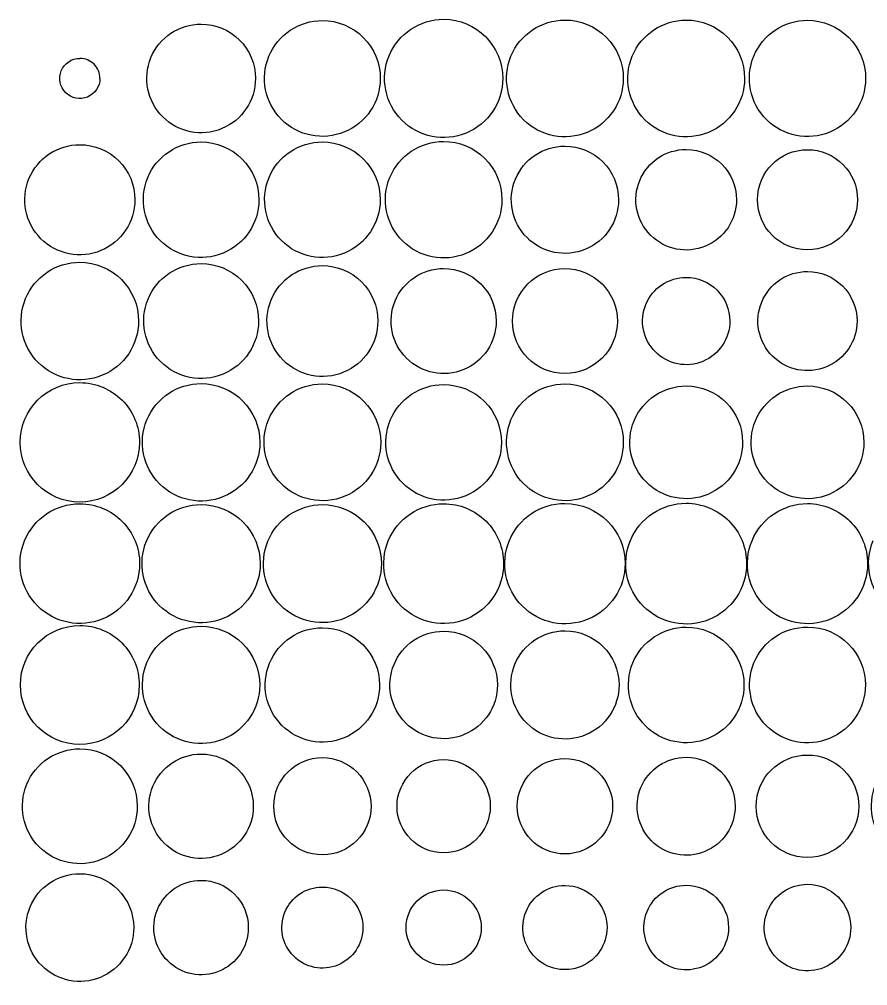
# Model space of a CAD drawing. Header units: metres. Extents: x -0.001 to 0.091, y 0 to 0.118.
# Drawn here: x 0.01513 to 0.03433, y 0.09639 to 0.11826 of the extents above; entities that cross this region are included whole.
import ezdxf

# ---------------------------------------------------------------- set-up
doc = ezdxf.new("R2010")
doc.units = ezdxf.units.M
doc.layers.get('0').update_dxf_attribs({"linetype": 'CONTINUOUS'})

msp = doc.modelspace()

# ---------------------------------------------------------------- linework, layer by layer
for centre, radius, start, end in [((0.016495426632142, 0.11691880708240698), 0.0004548439795818478, 45.00450982338004, 89.99550635504299), ((0.01649537549197031, 0.11691885749883396), 0.0004548445140705378, 0.004520605526723443, 44.995463896220144)]:
    msp.add_arc(centre, radius, start, end)
for points in [[(0.0181040135070085, 0.117389483211959), (0.0182943492408941, 0.117848994438627), (0.0187427462244179, 0.118148603732004), (0.019240117651268, 0.118148603732004)], [(0.019240117651268, 0.118148603732004), (0.0195662570578444, 0.118148603732004), (0.0198790386906208, 0.118019045273353), (0.0201096541149935, 0.11778842993921601)], [(0.0207740819042687, 0.11742037531976401), (0.0209769123975479, 0.117910051354351), (0.0214547446332109, 0.11822932869552), (0.0219847662303592, 0.11822932869552)], [(0.0219847662303592, 0.11822932869552), (0.0223323152340845, 0.11822932869552), (0.022665629553302404, 0.118091265339981), (0.022911383914311904, 0.117845511069207)], [(0.0234938704528282, 0.117430672658954), (0.023700865775669603, 0.117930403659593), (0.0241885097921242, 0.118256236986614), (0.0247294148094506, 0.118256236986614)], [(0.0247294148094506, 0.118256236986614), (0.0254680092302615, 0.118256236986614), (0.0260667583205746, 0.11765748789630101), (0.0260667583205746, 0.11691889338525402)], [(0.0262534340035043, 0.117424494219346), (0.0264579305188441, 0.117918192330589), (0.0269396874668238, 0.118240092011958), (0.0274740623959491, 0.118240092011958)], [(0.0274740623959491, 0.118240092011958), (0.027824466006611603, 0.118240092011958), (0.0281605180775124, 0.11810089475438601), (0.0284082909212967, 0.117853121910602)], [(0.0289980825825957, 0.117424494219346), (0.0292025790076997, 0.117918192330589), (0.0296843360459151, 0.118240092011958), (0.0302187109750404, 0.118240092011958)], [(0.0302187109750404, 0.118240092011958), (0.030569114585703005, 0.118240092011958), (0.030905166656603804, 0.11810089475438601), (0.031152939410152302, 0.117853121910602)], [(0.0317477031497463, 0.117422434769555), (0.0319513666089379, 0.117914121887588), (0.0324311612007592, 0.118234710443975), (0.0329633595541317, 0.118234710443975)], [(0.0329633595541317, 0.118234710443975), (0.0333123359064434, 0.118234710443975), (0.0336470191015029, 0.118096080047183), (0.0338937826587818, 0.117849316489904)], [(0.0284082909212967, 0.117853121910602), (0.0286560636748453, 0.117605349066818), (0.0287952610226526, 0.117269297086153), (0.0287952610226526, 0.11691889338525402)], [(0.031152939410152302, 0.117853121910602), (0.0314007122539366, 0.117605349066818), (0.031539909601744, 0.117269297086153), (0.031539909601744, 0.11691889338525402)], [(0.0201096541149935, 0.11778842993921601), (0.0203402695393662, 0.117557814514843), (0.0204698279077818, 0.117245032882066), (0.0204698279077818, 0.11691889338525402)], [(0.022911383914311904, 0.117845511069207), (0.023157138185085604, 0.11759975679843301), (0.0232952014503896, 0.11726644247921501), (0.0232952014503897, 0.11691889338525402)], [(0.0338937826587818, 0.117849316489904), (0.0341405462160609, 0.11760255302286102), (0.0342791765226165, 0.11726786973756602), (0.0342791765226165, 0.11691889338525402)], [(0.021058148546406603, 0.115992275701302), (0.0206833666737104, 0.116367057573998), (0.0205712514109896, 0.116930699194941), (0.0207740819042687, 0.11742037531976401)], [(0.0237837701122461, 0.11597324868805), (0.023401292486344302, 0.116355726313952), (0.0232868750397513, 0.11693094156808), (0.0234938704528282, 0.117430672658954)], [(0.0265398338706014, 0.115984664950142), (0.0261619736966229, 0.116362525033885), (0.0260489375784003, 0.116930796108102), (0.0262534340035043, 0.117424494219346)], [(0.0292844824496927, 0.115984664950142), (0.0289066222757142, 0.116362525033885), (0.028793586157491703, 0.116930796108102), (0.0289980825825957, 0.117424494219346)], [(0.0320329364494816, 0.115988470280604), (0.0316566154261443, 0.116364791303941), (0.0315440396905546, 0.116930747651522), (0.0317477031497463, 0.117422434769555)], [(0.0160753275087797, 0.117092918922884), (0.0161457142563261, 0.117262847578448), (0.0163115328554082, 0.117373643955915), (0.0164954623044977, 0.117373643955915)], [(0.0183705811875424, 0.116049356921529), (0.0180188864842273, 0.116401051624844), (0.0179136776828871, 0.116929971895055), (0.0181040135070085, 0.117389483211959)], [(0.016173905067679, 0.116597336238671), (0.0160438473348003, 0.11672739397155), (0.0160049407612333, 0.11692299026732102), (0.0160753275087797, 0.117092918922884)], [(0.0169502128751583, 0.11691889338525402), (0.0169502128751583, 0.116734963936165), (0.0168394164976911, 0.116569145427318), (0.0166694878421276, 0.116498758679772)], [(0.0204698279077818, 0.11691889338525402), (0.0204698279077818, 0.11642152204864), (0.020170218614405, 0.11597312506511602), (0.0197107073877366, 0.115782789240995)], [(0.0232952014503897, 0.11691889338525402), (0.0232952014503896, 0.116388871788106), (0.0229759241994563, 0.115911039552443), (0.0224862480746334, 0.115708209059164)], [(0.0260667583205746, 0.11691889338525402), (0.0260667583205746, 0.11637798845816401), (0.0257409249935534, 0.115890344441709), (0.0252411939929147, 0.11568334911886802)], [(0.0287952610226526, 0.11691889338525402), (0.0287952610226526, 0.116384518456129), (0.028473361251048403, 0.115902761508149), (0.0279796632300407, 0.115698265083045)], [(0.031539909601744, 0.11691889338525402), (0.031539909601744, 0.116384518456129), (0.0312180098301398, 0.115902761508149), (0.0307243118091319, 0.115698265083045)], [(0.0342791765226165, 0.11691889338525402), (0.0342791765226165, 0.116386695122117), (0.0339585879662299, 0.115906900530296), (0.0334669008481967, 0.11570323698086901)], [(0.0166694878421276, 0.116498758679772), (0.0164995591865643, 0.116428371932226), (0.0163039628005576, 0.116467278415557), (0.016173905067679, 0.116597336238671)], [(0.0197107073877366, 0.115782789240995), (0.0192511961610682, 0.11559245341687302), (0.0187222758006217, 0.115697662218214), (0.0183705811875424, 0.116049356921529)], [(0.0224862480746334, 0.115708209059164), (0.0219965719498105, 0.115505378565885), (0.021432930419102905, 0.11561749382860502), (0.021058148546406603, 0.115992275701302)], [(0.0252411939929147, 0.11568334911886802), (0.024741462992276, 0.115476353705791), (0.024166247647912302, 0.115590771152384), (0.0237837701122461, 0.11597324868805)], [(0.0279796632300407, 0.115698265083045), (0.0274859651187971, 0.115493768657941), (0.0269176940445799, 0.115606804776164), (0.0265398338706014, 0.115984664950142)], [(0.0307243118091319, 0.115698265083045), (0.0302306136978885, 0.115493768657941), (0.029662342623671203, 0.115606804776164), (0.0292844824496927, 0.115984664950142)], [(0.0334669008481967, 0.11570323698086901), (0.0329752138203993, 0.115499573521677), (0.032409257472819, 0.11561214925726701), (0.0320329364494816, 0.115988470280604)], [(0.018031919319207, 0.114674697963252), (0.0182343332844121, 0.115163368501234), (0.0187111843871138, 0.115481990279913), (0.019240117651268, 0.115481990279913)], [(0.019240117651268, 0.115481990279913), (0.0195869529806998, 0.115481990279913), (0.0199195829522329, 0.11534421044499901), (0.0201648326248718, 0.11509896077236001)], [(0.020776567898298303, 0.114674697963252), (0.020978981863503502, 0.115163368501234), (0.0214558329662052, 0.115481990279913), (0.0219847662303592, 0.115481990279913)], [(0.0219847662303592, 0.115481990279913), (0.022331601559791203, 0.115481990279913), (0.022664231531324203, 0.11534421044499901), (0.0229094812039632, 0.11509896077236001)], [(0.023511272320799803, 0.11467881695307), (0.023715352308065502, 0.11517150956770801), (0.0241961281230838, 0.115492753686586), (0.0247294148094506, 0.115492753686586)], [(0.0247294148094506, 0.115492753686586), (0.0250791048360557, 0.115492753686586), (0.0254144724690357, 0.115353839859404), (0.025661740624449505, 0.115106571613755)], [(0.015344449775861, 0.114651013974833), (0.015537284497719602, 0.11511655827136802), (0.0159915685497184, 0.115420101120162), (0.0164954700647695, 0.115420101120162)], [(0.0164954700647695, 0.115420101120162), (0.0168258914268699, 0.115420101120162), (0.0171427795969347, 0.115288841718227), (0.0173764227905876, 0.115055198524574)], [(0.026352874306103, 0.114638657095616), (0.0265407111422514, 0.11509213534265401), (0.0269832210573002, 0.115387811080613), (0.0274740623959491, 0.115387811080613)], [(0.0274740623959491, 0.115387811080613), (0.027795919937237203, 0.115387811080613), (0.028104594942489604, 0.115259953655481), (0.028332182597582103, 0.115032366000389)], [(0.0291671309887305, 0.114609824527837), (0.029343306121633505, 0.115035148869931), (0.0297583431407015, 0.115312467775316), (0.0302187109750404, 0.115312467775316)], [(0.0302187109750404, 0.115312467775316), (0.0308473335923747, 0.115312467775316), (0.0313569329516002, 0.11480286841609001), (0.0313569329516002, 0.11417424579875601)], [(0.0318305191455549, 0.11417424579875601), (0.0318305191455549, 0.114799896232012), (0.0323377090306396, 0.115307086207333), (0.0329633595541317, 0.115307086207333)], [(0.0329633595541317, 0.115307086207333), (0.0332638074982711, 0.115307086207333), (0.0335519498170819, 0.115187733679089), (0.0337643986257734, 0.114975284870398)], [(0.0173764227905876, 0.115055198524574), (0.0176100659842405, 0.114821555330921), (0.0177413253861752, 0.114504667160856), (0.0177413253861752, 0.11417424579875601)], [(0.0201648326248718, 0.11509896077236001), (0.020410082207275, 0.11485371109972102), (0.020547862042189, 0.11452108121842301), (0.020547862042189, 0.11417424579875601)], [(0.0229094812039632, 0.11509896077236001), (0.0231547307863663, 0.11485371109972102), (0.0232925106212802, 0.11452108121842301), (0.0232925106212802, 0.11417424579875601)], [(0.025661740624449505, 0.115106571613755), (0.0259090087798633, 0.11485930345834101), (0.0260479226070448, 0.11452393582536101), (0.0260479226070448, 0.11417424579875601)], [(0.028332182597582103, 0.115032366000389), (0.028559770252674605, 0.114804778435532), (0.0286876276778067, 0.114496103340044), (0.0286876276778067, 0.11417424579875601)], [(0.0337643986257734, 0.114975284870398), (0.0339768474344649, 0.11476283615194201), (0.0340961998724728, 0.11447469374289501), (0.0340961998724728, 0.11417424579875601)], [(0.0156145172487157, 0.113293293072938), (0.0152582051837129, 0.113649605228176), (0.0151516150540023, 0.114185469768533), (0.015344449775861, 0.114651013974833)], [(0.0183154026776641, 0.113249530825152), (0.0179413904254062, 0.113623543167645), (0.0178295053540019, 0.114186027335035), (0.018031919319207, 0.114674697963252)], [(0.0210600512567555, 0.113249530825152), (0.0206860390044976, 0.113623543167645), (0.0205741539330932, 0.114186027335035), (0.020776567898298303, 0.114674697963252)], [(0.023797088904216005, 0.11324191998375702), (0.0234199983506759, 0.11361901053729702), (0.0233071924237698, 0.11418612433843102), (0.023511272320799803, 0.11467881695307)], [(0.0266159421943161, 0.113316125597123), (0.0262688649429244, 0.113663202848514), (0.0261650374699546, 0.11418517884857901), (0.026352874306103, 0.114638657095616)], [(0.0294138664827012, 0.11336940130641701), (0.0290883372500496, 0.113694930539068), (0.0289909558558274, 0.114184500095508), (0.0291671309887305, 0.114609824527837)], [(0.0177413253861752, 0.11417424579875601), (0.0177413253861752, 0.11367034437394001), (0.0174377824471457, 0.11321606032194201), (0.0169722382408464, 0.113023225600083)], [(0.020547862042189, 0.11417424579875601), (0.020547862042189, 0.113645312534602), (0.020229240353746604, 0.113168461522136), (0.0197405697255289, 0.112966047466695)], [(0.0232925106212802, 0.11417424579875601), (0.0232925106212802, 0.113645312534602), (0.022973888932838, 0.113168461522136), (0.0224852183046201, 0.112966047466695)], [(0.0260479226070448, 0.11417424579875601), (0.0260479226070448, 0.113640959202625), (0.025726678488167305, 0.113160183387606), (0.0252339858735289, 0.11295610340034101)], [(0.0286876276778067, 0.11417424579875601), (0.0286876276778067, 0.11368340446010701), (0.028391951939846904, 0.113240894545058), (0.0279384736928095, 0.11305305770891)], [(0.0313569329516002, 0.11417424579875601), (0.0313569329516002, 0.113713877964417), (0.031079614046215, 0.113298840945349), (0.0306542896138861, 0.11312266581244601)], [(0.0329633595541317, 0.11304140548041501), (0.0323377090306396, 0.11304140548041501), (0.0318305191455549, 0.113548595365499), (0.0318305191455549, 0.11417424579875601)], [(0.0340961998724728, 0.11417424579875601), (0.0340961998724728, 0.113548595365499), (0.0335890099873881, 0.11304140548041501), (0.0329633595541317, 0.11304140548041501)], [(0.0169722382408464, 0.113023225600083), (0.0165066940345471, 0.112830390878224), (0.0159708294039541, 0.112936980917699), (0.0156145172487157, 0.113293293072938)], [(0.0279384736928095, 0.11305305770891), (0.0274849954457719, 0.112865220872761), (0.026963019355472004, 0.112969048345731), (0.0266159421943161, 0.113316125597123)], [(0.0306542896138861, 0.11312266581244601), (0.0302289652717928, 0.112946490679543), (0.0297393957153529, 0.113043872164001), (0.0294138664827012, 0.11336940130641701)], [(0.0197405697255289, 0.112966047466695), (0.0192518991875468, 0.11276363350149002), (0.0186894149299219, 0.11287551857289402), (0.0183154026776641, 0.113249530825152)], [(0.0224852183046201, 0.112966047466695), (0.0219965477666381, 0.11276363350149002), (0.0214340635090133, 0.11287551857289402), (0.0210600512567555, 0.113249530825152)], [(0.0252339858735289, 0.11295610340034101), (0.0247412932588905, 0.112752023413075), (0.0241741795479918, 0.112864829339981), (0.023797088904216005, 0.11324191998375702)], [(0.0152673836000002, 0.11193828727356002), (0.0154731295190908, 0.112435001874619), (0.0159578300464257, 0.11275886842393201), (0.0164954700647695, 0.11275886842393201)], [(0.0164954700647695, 0.11275886842393201), (0.0168480146983119, 0.11275886842393201), (0.017186119992739, 0.11261882060448301), (0.0174354067211634, 0.112369533876058)], [(0.0180393773012958, 0.111926952404085), (0.0182405418627502, 0.112412606542488), (0.0187144493860965, 0.112729261453221), (0.019240117651268, 0.112729261453221)], [(0.019240117651268, 0.112729261453221), (0.0195848120480556, 0.112729261453221), (0.0199153887058267, 0.112592332089949), (0.020159124493825502, 0.112348596392186)], [(0.0208262878691262, 0.111909446945509), (0.0210203720849713, 0.112378007641624), (0.0214775997163255, 0.112683517358362), (0.0219847662303592, 0.112683517358362)], [(0.0219847662303592, 0.112683517358362), (0.0223173285251039, 0.112683517358362), (0.0226362700089307, 0.112551407484786), (0.022871427087223603, 0.112316250406493)], [(0.023630600665871, 0.11188474094734802), (0.0238146891102956, 0.112329169815175), (0.0242483684677499, 0.112618945039538), (0.0247294148094506, 0.112618945039538)], [(0.0247294148094506, 0.112618945039538), (0.025044849462570504, 0.112618945039538), (0.0253473647070083, 0.112493639119567), (0.025570410708180502, 0.11227059311839402)], [(0.026287405405185, 0.111429589459393), (0.026287405405185, 0.112084962094371), (0.0268186898512062, 0.11261624645015701), (0.0274740623959491, 0.11261624645015701)], [(0.0274740623959491, 0.11261624645015701), (0.0277887833747757, 0.11261624645015701), (0.028090614271528504, 0.112491224050811), (0.0283131555843302, 0.11226868273801)], [(0.0293063471958028, 0.111807510632717), (0.029459198922215, 0.112176527345393), (0.0298192901493213, 0.112417132675864), (0.0302187109750404, 0.112417132675864)], [(0.0302187109750404, 0.112417132675864), (0.0304806215901707, 0.112417132675864), (0.0307318051636222, 0.11231308899811401), (0.0309170039585563, 0.11212789020318)], [(0.0319266955319994, 0.111858997509138), (0.0321003717671651, 0.112278288961836), (0.0325095217177582, 0.112551674311804), (0.0329633595541317, 0.112551674311804)], [(0.0329633595541317, 0.112551674311804), (0.0332609528913337, 0.112551674311804), (0.0335463575486974, 0.11243345577582801), (0.0337567877843784, 0.112223025540147)], [(0.0174354067211634, 0.112369533876058), (0.0176846933593521, 0.11212024723787), (0.0178247411788011, 0.11178214185320702), (0.0178247411788011, 0.11142959721966401)], [(0.020159124493825502, 0.112348596392186), (0.0204028602818243, 0.112104860604187), (0.020539789554860903, 0.111774283946416), (0.020539789554860903, 0.111429589459393)], [(0.022871427087223603, 0.112316250406493), (0.0231065842557524, 0.1120810933282), (0.0232386941293288, 0.111762151844373), (0.0232386941293288, 0.111429589459393)], [(0.025570410708180502, 0.11227059311839402), (0.0257934567093527, 0.112047547207458), (0.025918762629324, 0.111745031872784), (0.025918762629324, 0.11142959721966401)], [(0.0283131555843302, 0.11226868273801), (0.0285356969873676, 0.11204614133497201), (0.0286607193867131, 0.11174431052845502), (0.0286607193867131, 0.111429589459393)], [(0.0337567877843784, 0.112223025540147), (0.033967218110295, 0.11201259521423), (0.0340854365560354, 0.11172719055686602), (0.0340854365560354, 0.11142959721966401)], [(0.0309170039585563, 0.11212789020318), (0.031102202753490304, 0.111942691408246), (0.0312062463410046, 0.111691507925031), (0.0312062463410046, 0.11142959721966401)], [(0.015555533408375602, 0.110489660563271), (0.015175364463317501, 0.110869829508329), (0.0150616376809097, 0.11144157267250102), (0.0152673836000002, 0.11193828727356002)], [(0.0183211108087103, 0.110510582616835), (0.0179494072372963, 0.110882286188249), (0.0178382128300772, 0.111441298265683), (0.0180393773012958, 0.111926952404085)], [(0.0210981052832592, 0.110542928602528), (0.0207394844471769, 0.110901549438611), (0.020632203653281, 0.111440886159159), (0.0208262878691262, 0.111909446945509)], [(0.023888418820485004, 0.110588601320935), (0.0235482677920963, 0.110928752439559), (0.0234465122214464, 0.111440312079521), (0.023630600665871, 0.11188474094734802)], [(0.029520417991524505, 0.110731304236149), (0.029237984796353002, 0.11101373743132), (0.029153495469390604, 0.111438494010276), (0.0293063471958028, 0.111807510632717)], [(0.0321699312336493, 0.11063616898941801), (0.0318490194529211, 0.11095708077014602), (0.0317530192968338, 0.11143970605644), (0.0319266955319994, 0.111858997509138)], [(0.0178247411788011, 0.11142959721966401), (0.0178247411788011, 0.110891957201321), (0.0175008747197242, 0.11040725676422102), (0.0170041601186652, 0.110201510845131)], [(0.020539789554860903, 0.111429589459393), (0.020539789554860903, 0.110903921284457), (0.020223134644127, 0.110430013670875), (0.0197374805959604, 0.110228849199656)], [(0.0232386941293288, 0.111429589459393), (0.0232386941293288, 0.110922423035595), (0.0229331844125908, 0.110465195404241), (0.022464623626240295, 0.110271111188395)], [(0.025918762629324, 0.11142959721966401), (0.025918762629324, 0.110948550968199), (0.0256289873147255, 0.110514871520509), (0.0251845585371344, 0.110330783076085)], [(0.0274740623959491, 0.110242932558864), (0.0268186898512062, 0.110242932558864), (0.026287405405185, 0.11077421691465), (0.026287405405185, 0.111429589459393)], [(0.0286607193867131, 0.111429589459393), (0.0286607193867131, 0.11077421691465), (0.0281294349406919, 0.110242932558864), (0.0274740623959491, 0.110242932558864)], [(0.0312062463410046, 0.11142959721966401), (0.0312062463410046, 0.111030176484181), (0.0309656411007687, 0.110670085166839), (0.0305966243880924, 0.110517233440427)], [(0.0340854365560354, 0.11142959721966401), (0.0340854365560354, 0.110975759473527), (0.033812051296303, 0.110566609432698), (0.0333927598436049, 0.110392933197532)], [(0.0305966243880924, 0.110517233440427), (0.030227607675416303, 0.11036438180425), (0.0298028510964604, 0.110448871131213), (0.029520417991524505, 0.110731304236149)], [(0.0333927598436049, 0.110392933197532), (0.0329734683909068, 0.11021925705260201), (0.0324908430143777, 0.11031525720869001), (0.0321699312336493, 0.11063616898941801)], [(0.0170041601186652, 0.110201510845131), (0.0165074455176062, 0.10999576492604), (0.0159357022631979, 0.110109491708448), (0.015555533408375602, 0.110489660563271)], [(0.0197374805959604, 0.110228849199656), (0.0192518264575581, 0.110027684638202), (0.0186928143801243, 0.11013887904542101), (0.0183211108087103, 0.110510582616835)], [(0.022464623626240295, 0.110271111188395), (0.0219960629301256, 0.11007702697255), (0.021456726119341504, 0.11018430767621), (0.0210981052832592, 0.110542928602528)], [(0.0251845585371344, 0.110330783076085), (0.0247401296693075, 0.11014669463166002), (0.0242285699391095, 0.11024845020231), (0.023888418820485004, 0.110588601320935)], [(0.0151446722276273, 0.108684941872894), (0.0151446722276273, 0.109430966934371), (0.0157494450032922, 0.11003573971003601), (0.0164954700647695, 0.11003573971003601)], [(0.0164954700647695, 0.11003573971003601), (0.0168537239121869, 0.11003573971003601), (0.0171973046197435, 0.109893423906052), (0.0174506283137177, 0.109640100212078)], [(0.0180120311864987, 0.10919363192679), (0.0182177771055892, 0.109690346527849), (0.0187024776329242, 0.110014213077162), (0.019240117651268, 0.110014213077162)], [(0.019240117651268, 0.110014213077162), (0.0195926622848104, 0.110014213077162), (0.0199307675792375, 0.109874165257713), (0.0201800543076619, 0.109624878529288)], [(0.020764137837914604, 0.10919054270698601), (0.0209686342630186, 0.109684240818229), (0.0214503912109982, 0.110006140499598), (0.0219847662303592, 0.110006140499598)], [(0.0219847662303592, 0.110006140499598), (0.0223351698410218, 0.110006140499598), (0.0226712219119226, 0.109866943151791), (0.0229189946654712, 0.10961917039824201)], [(0.0235212164773896, 0.109185394037391), (0.0237236304425948, 0.10967406466560901), (0.0242004815452965, 0.109992686354051), (0.0247294148094506, 0.109992686354051)], [(0.0247294148094506, 0.109992686354051), (0.0250762501388825, 0.109992686354051), (0.0254088801104155, 0.109854906519137), (0.025654129692818703, 0.109609656846498)], [(0.0262534340035043, 0.10919054270698601), (0.0264579305188441, 0.109684240818229), (0.0269396874668238, 0.110006140499598), (0.0274740623959491, 0.110006140499598)], [(0.0274740623959491, 0.110006140499598), (0.027824466006611603, 0.110006140499598), (0.0281605180775124, 0.109866943151791), (0.0284082909212967, 0.10961917039824201)], [(0.0290403445713347, 0.10917303724841), (0.0292377607410653, 0.10964964191736601), (0.029702837706817, 0.109960396404739), (0.0302187109750404, 0.109960396404739)], [(0.0302187109750404, 0.109960396404739), (0.0309231250082479, 0.109960396404739), (0.0314941655068848, 0.109389355996337), (0.0314941655068848, 0.108684941872894)], [(0.0317849931504261, 0.10917303724841), (0.0319824093201566, 0.10964964191736601), (0.0324474862859084, 0.109960396404739), (0.0329633595541317, 0.109960396404739)], [(0.0329633595541317, 0.109960396404739), (0.0333016310627512, 0.109960396404739), (0.0336260479597077, 0.109826018546627), (0.0338652420937862, 0.109586824412549)], [(0.0174506283137177, 0.109640100212078), (0.0177039520979277, 0.109386776427868), (0.0178462679019117, 0.109043195720312), (0.0178462679019117, 0.108684941872894)], [(0.0201800543076619, 0.109624878529288), (0.020429341036086204, 0.1093755918911), (0.0205693888555352, 0.109037486506437), (0.0205693888555352, 0.108684941872894)], [(0.0229189946654712, 0.10961917039824201), (0.0231667675092555, 0.109371397554458), (0.0233059648570628, 0.109035345573793), (0.0233059648570628, 0.108684941872894)], [(0.025654129692818703, 0.109609656846498), (0.0258993793654577, 0.109364407173859), (0.026037159200371602, 0.109031777292562), (0.026037159200371602, 0.108684941872894)], [(0.0284082909212967, 0.10961917039824201), (0.0286560636748453, 0.109371397554458), (0.0287952610226526, 0.109035345573793), (0.0287952610226526, 0.108684941872894)], [(0.0338652420937862, 0.109586824412549), (0.0341044362278647, 0.109347630368706), (0.0342388140859761, 0.10902321347175), (0.0342388140859761, 0.108684941872894)], [(0.018300180994874, 0.10774500521650002), (0.017920012049816, 0.108125174161558), (0.0178062852674081, 0.108696917325731), (0.0180120311864987, 0.10919363192679)], [(0.021050537705011602, 0.10775071343778202), (0.020672677531033103, 0.10812857352152501), (0.020559641412810505, 0.10869684459574201), (0.020764137837914604, 0.10919054270698601)], [(0.0238046998358467, 0.10776022689929), (0.023430687583589, 0.108134239241784), (0.0233188025121845, 0.108696723409173), (0.0235212164773896, 0.109185394037391)], [(0.0265398338706014, 0.10775071343778202), (0.0261619736966229, 0.10812857352152501), (0.0260489375784003, 0.10869684459574201), (0.0262534340035043, 0.10919054270698601)], [(0.029316828435386, 0.10778305933324), (0.0289520509967392, 0.108147836771887), (0.028842928491839902, 0.108696432489218), (0.0290403445713347, 0.10917303724841)], [(0.0320614770144773, 0.10778305933324), (0.0316966994855947, 0.108147836771887), (0.0315875770709312, 0.108696432489218), (0.0317849931504261, 0.10917303724841)], [(0.0164954700647695, 0.107334144035752), (0.0157494450032922, 0.107334144035752), (0.0151446722276273, 0.107938916901653), (0.0151446722276273, 0.108684941872894)], [(0.0178462679019117, 0.108684941872894), (0.0178462679019117, 0.107938916901653), (0.017241495036011, 0.107334144035752), (0.0164954700647695, 0.107334144035752)], [(0.0205693888555352, 0.108684941872894), (0.0205693888555352, 0.108147301854551), (0.020245522306222605, 0.107662601417451), (0.0197488077051636, 0.10745685549836101)], [(0.0233059648570628, 0.108684941872894), (0.0233059648570628, 0.108150566943769), (0.022984065085458704, 0.107668809995789), (0.022490367064450904, 0.107464313570685)], [(0.026037159200371602, 0.108684941872894), (0.026037159200371602, 0.10815600860874), (0.0257185375119293, 0.107679157596274), (0.0252298668837115, 0.10747674363106902)], [(0.0287952610226526, 0.108684941872894), (0.0287952610226526, 0.108150566943769), (0.028473361251048403, 0.107668809995789), (0.0279796632300407, 0.107464313570685)], [(0.0314941655068848, 0.108684941872894), (0.0314941655068848, 0.108169068694907), (0.0311834110195122, 0.107703991638919), (0.0307068062603205, 0.107506575559424)], [(0.0342388140859761, 0.108684941872894), (0.0342388140859761, 0.108169068694907), (0.0339280595083678, 0.107703991638919), (0.0334514548394119, 0.107506575559424)], [(0.0197488077051636, 0.10745685549836101), (0.0192520931041046, 0.10725110957927), (0.0186803498496964, 0.107364836361678), (0.018300180994874, 0.10774500521650002)], [(0.022490367064450904, 0.107464313570685), (0.0219966689532073, 0.10725981714558101), (0.0214283978789901, 0.107372853263804), (0.021050537705011602, 0.10775071343778202)], [(0.0252298668837115, 0.10747674363106902), (0.0247411963457295, 0.107274329575628), (0.024178712088104605, 0.107386214647033), (0.0238046998358467, 0.10776022689929)], [(0.0279796632300407, 0.107464313570685), (0.0274859651187971, 0.10725981714558101), (0.0269176940445799, 0.107372853263804), (0.0265398338706014, 0.10775071343778202)], [(0.0307068062603205, 0.107506575559424), (0.030230201591364605, 0.107309159389694), (0.029681605874032704, 0.107418281894593), (0.029316828435386, 0.10778305933324)], [(0.0334514548394119, 0.107506575559424), (0.0329748501704559, 0.107309159389694), (0.032426254453124, 0.107418281894593), (0.0320614770144773, 0.10778305933324)], [(0.015245009653733802, 0.10645825100711101), (0.0154545039645481, 0.10696401498738102), (0.0159480349592419, 0.10729378186981901), (0.0164954700647695, 0.10729378186981901)], [(0.0164954700647695, 0.10729378186981901), (0.0168544374962444, 0.10729378186981901), (0.0171987026417218, 0.107151182635445), (0.0174525310240665, 0.1068973542531)], [(0.0180045732946456, 0.106452072567503), (0.0182115687077226, 0.106951803568142), (0.0186992126339415, 0.107277636895163), (0.019240117651268, 0.107277636895163)], [(0.019240117651268, 0.107277636895163), (0.0195948032174546, 0.107277636895163), (0.0199349617354079, 0.107136738604072), (0.0201857623484724, 0.106885937991007)], [(0.0207517077775308, 0.106451042797489), (0.0209582866625338, 0.10694976839175901), (0.0214449495460271, 0.107274946156289), (0.0219847662303592, 0.107274946156289)], [(0.0219847662303592, 0.107274946156289), (0.0223387381222526, 0.107274946156289), (0.022678212292521, 0.107134331295588), (0.022928508217215, 0.106884035370894)], [(0.023476468314149603, 0.106459280686889), (0.0236863791530379, 0.106966050253999), (0.0241808913709289, 0.10729647278916402), (0.0247294148094506, 0.10729647278916402)], [(0.0247294148094506, 0.10729647278916402), (0.0250890959152189, 0.10729647278916402), (0.025434045498616904, 0.107153589943928), (0.025688378479096403, 0.10689925696344901)], [(0.0262161440028245, 0.106461340226915), (0.0264268878076253, 0.106970120697), (0.0269233623816745, 0.107301854357147), (0.0274740623959491, 0.107301854357147)], [(0.0274740623959491, 0.107301854357147), (0.028226031825582202, 0.107301854357147), (0.028835623459293004, 0.106692262723436), (0.028835623459293004, 0.105940293293803)], [(0.028955820413385205, 0.106463399676706), (0.029167397184098404, 0.10697419123023702), (0.0296658342045417, 0.107307236195837), (0.0302187109750404, 0.107307236195837)], [(0.0302187109750404, 0.107307236195837), (0.0305812467779817, 0.107307236195837), (0.0309289340228268, 0.10716321944857), (0.0311852854860812, 0.10690686789508)], [(0.0317079271550368, 0.106460310456902), (0.0319182544317635, 0.106968085430382), (0.0324137478728515, 0.107299163528038), (0.0329633595541317, 0.107299163528038)], [(0.0329633595541317, 0.107299163528038), (0.0333237543341933, 0.107299163528038), (0.0336693882652762, 0.107155997252412), (0.0339242258438906, 0.106901159673797)], [(0.0174525310240665, 0.1068973542531), (0.0177063593161755, 0.106643525960991), (0.0178489586407853, 0.106299260815514), (0.0178489586407853, 0.105940293293803)], [(0.0201857623484724, 0.106885937991007), (0.0204365628713012, 0.106635137468179), (0.0205774611623919, 0.10629497885999), (0.0205774611623919, 0.105940293293803)], [(0.022928508217215, 0.106884035370894), (0.0231788042321447, 0.1066337394462), (0.0233194190026096, 0.106294265275932), (0.0233194190026096, 0.105940293293803)], [(0.025688378479096403, 0.10689925696344901), (0.025942711459575902, 0.106644923982969), (0.0260855942145759, 0.106299974489807), (0.0260855942145759, 0.105940293293803)], [(0.0311852854860812, 0.10690686789508), (0.0314416370395714, 0.106650516341589), (0.0315856537868388, 0.10630282909674402), (0.0315856537868388, 0.105940293293803)], [(0.0339242258438906, 0.106901159673797), (0.0341790634225049, 0.106646322095183), (0.0343222296981306, 0.10630068807386402), (0.0343222296981306, 0.105940293293803)], [(0.0155384091054724, 0.104983232334506), (0.015151314027647201, 0.105370327412331), (0.015035515342919402, 0.10595248693660601), (0.015245009653733802, 0.10645825100711101)], [(0.0182944729540635, 0.10499464859659802), (0.0179119953281616, 0.1053771262225), (0.0177975779718043, 0.105952341476628), (0.0180045732946456, 0.106452072567503)], [(0.0210410241532679, 0.104996551306947), (0.020659316147804405, 0.105378259312411), (0.0205451288925278, 0.105952317293456), (0.0207517077775308, 0.106451042797489)], [(0.0237704511398048, 0.10498132962415702), (0.0233825865317769, 0.10536919423218502), (0.023266557565496903, 0.105952511210014), (0.023476468314149603, 0.106459280686889)], [(0.026511293305605702, 0.104977524293695), (0.0261218896371724, 0.105366927962129), (0.0260054001980237, 0.10595255966659402), (0.0262161440028245, 0.106461340226915)], [(0.0292521363737638, 0.104973718782762), (0.028861193464453604, 0.10536466169207201), (0.028744243642672, 0.105952608213411), (0.028955820413385205, 0.106463399676706)], [(0.0320024931741372, 0.104979427004044), (0.0316138590359065, 0.105368061142275), (0.0314975998783101, 0.105952535483422), (0.0317079271550368, 0.106460310456902)], [(0.0347452380502868, 0.104977524293695), (0.0343558343818535, 0.105366927962129), (0.0342393449427048, 0.10595255966659402), (0.0344500887475057, 0.106461340226915)], [(0.0178489586407853, 0.105940293293803), (0.0178489586407853, 0.105392858278511), (0.0175191916681115, 0.104899327283817), (0.0170134276878418, 0.10468983288276701)], [(0.0205774611623919, 0.105940293293803), (0.0205774611623919, 0.10539938836671202), (0.0202516279256065, 0.10491174435025802), (0.0197518968347321, 0.104704749027416)], [(0.0233194190026096, 0.105940293293803), (0.0233194190026096, 0.105400476699706), (0.0229942413283151, 0.104913813816213), (0.0224955157340458, 0.10470723493121)], [(0.0260855942145759, 0.105940293293803), (0.0260855942145759, 0.105391769945517), (0.0257551716794111, 0.104897257727626), (0.0252484022025362, 0.104687346888738)], [(0.028835623459293004, 0.105940293293803), (0.028835623459293004, 0.105389593279528), (0.0285038897089106, 0.104893118705479), (0.0279951092388256, 0.104682374900678)], [(0.0315856537868388, 0.105940293293803), (0.0315856537868388, 0.105387416523304), (0.0312526089114745, 0.104888979593097), (0.030741817357943402, 0.104677402822383)], [(0.0343222296981306, 0.105940293293803), (0.0343222296981306, 0.105390681612523), (0.0339911516004748, 0.10489518826167), (0.0334833766269949, 0.104684860984944)], [(0.0170134276878418, 0.10468983288276701), (0.0165076637075722, 0.104480338571953), (0.015925504093062, 0.10459613734691602), (0.0155384091054724, 0.104983232334506)], [(0.0197518968347321, 0.104704749027416), (0.0192521658340933, 0.10449775361433901), (0.0186769504897296, 0.104612171060932), (0.0182944729540635, 0.10499464859659802)], [(0.0224955157340458, 0.10470723493121), (0.021996790139776505, 0.104500656046207), (0.0214227321587313, 0.104614843301484), (0.0210410241532679, 0.104996551306947)], [(0.0252484022025362, 0.104687346888738), (0.0247416326354258, 0.104477436049849), (0.0241583157478328, 0.10459346501612901), (0.0237704511398048, 0.10498132962415702)], [(0.0279951092388256, 0.104682374900678), (0.0274863287687405, 0.10447163118611301), (0.0269006970642748, 0.104588120535026), (0.026511293305605702, 0.104977524293695)], [(0.030741817357943402, 0.104677402822383), (0.0302310258044123, 0.10446582605167), (0.029643079283074, 0.104582775873452), (0.0292521363737638, 0.104973718782762)], [(0.0334833766269949, 0.104684860984944), (0.032975601653515, 0.10447453370821701), (0.0323911273123679, 0.104590792865813), (0.0320024931741372, 0.104979427004044)], [(0.015150053795610302, 0.103195644714712), (0.015150053795610302, 0.103938697592111), (0.0157524171873702, 0.104541060983871), (0.0164954700647695, 0.104541060983871)], [(0.0164954700647695, 0.104541060983871), (0.0168522965636002, 0.104541060983871), (0.0171945084855513, 0.104399312130903), (0.017446822983256, 0.10414699772343401)], [(0.018014517270764, 0.10370330508883), (0.0182198466617805, 0.104199014193284), (0.0187035659659185, 0.10452222508987), (0.019240117651268, 0.10452222508987)], [(0.019240117651268, 0.10452222508987), (0.0195919486105171, 0.10452222508987), (0.0199293694670235, 0.104382460791046), (0.0201781515973131, 0.104133678660757)], [(0.0207889978684463, 0.103690948209613), (0.020989329373752603, 0.104174591354805), (0.0214612746311763, 0.10448993514055702), (0.0219847662303592, 0.10448993514055702)], [(0.0219847662303592, 0.10448993514055702), (0.0223280333687961, 0.10448993514055702), (0.0226572411507258, 0.104353572728301), (0.0228999676522194, 0.10411084622680701)], [(0.0236057406353392, 0.10366108578158502), (0.023793993999561704, 0.104115569615464), (0.0242374851378075, 0.104411900825679), (0.0247294148094506, 0.104411900825679)], [(0.0247294148094506, 0.104411900825679), (0.025051985934796305, 0.104411900825679), (0.025361345468205003, 0.104283759970156), (0.0255894377214324, 0.104055667716929)], [(0.0263429301495131, 0.103664175091625), (0.026532433007722005, 0.10412167532508301), (0.026978867635087604, 0.104419973403242), (0.0274740623959491, 0.104419973403242)], [(0.0274740623959491, 0.104419973403242), (0.028150240409709, 0.104419973403242), (0.0286983910844798, 0.10387182281870701), (0.0286983910844799, 0.103195644714712)], [(0.029010512642979405, 0.103696096879208), (0.0292129266081845, 0.104184767507426), (0.029689777710886205, 0.104503389195868), (0.0302187109750404, 0.104503389195868)], [(0.0302187109750404, 0.104503389195868), (0.0305655463044722, 0.104503389195868), (0.030898176276005305, 0.104365609360954), (0.0311434259486442, 0.104120359688315)], [(0.0317526752280412, 0.103697126649222), (0.0319555056310847, 0.104186802774044), (0.0324333379569834, 0.10450608002497801), (0.0329633595541317, 0.10450608002497801)], [(0.0329633595541317, 0.10450608002497801), (0.0336870929643173, 0.10450608002497801), (0.0342737947741621, 0.103919378215133), (0.0342737947741621, 0.103195644714712)], [(0.017446822983256, 0.10414699772343401), (0.0176991374809606, 0.103894683225729), (0.017840886243693, 0.103552471303778), (0.017840886243693, 0.103195644714712)], [(0.0201781515973131, 0.104133678660757), (0.020426933637367, 0.103884896620703), (0.0205666979361902, 0.103547475764196), (0.0205666979361902, 0.103195644714712)], [(0.0228999676522194, 0.10411084622680701), (0.0231426942439485, 0.103868119725314), (0.023279056565969205, 0.103538911853148), (0.023279056565969205, 0.103195644714712)], [(0.0311434259486442, 0.104120359688315), (0.0313886755310474, 0.103875110015677), (0.0315264553659614, 0.103542480134379), (0.0315264553659614, 0.103195644714712)], [(0.0255894377214324, 0.104055667716929), (0.025817529974659702, 0.10382757546370201), (0.0259456709204176, 0.10351821593029302), (0.0259456709204176, 0.103195644714712)], [(0.0183020837052227, 0.102257610768666), (0.0179226843806032, 0.10263701009328602), (0.0178091877895118, 0.103207595984376), (0.018014517270764, 0.10370330508883)], [(0.0210695647182635, 0.102280443292852), (0.0206994002974906, 0.102650607713624), (0.0205886662729045, 0.103207305064421), (0.0207889978684463, 0.103690948209613)], [(0.0238693918072331, 0.10233562180273), (0.0235215450256387, 0.102683468584324), (0.0234174873613525, 0.103206602037943), (0.0236057406353392, 0.10366108578158502)], [(0.026608331262685303, 0.102329913671684), (0.0262581757100113, 0.102680069224358), (0.0261534273815399, 0.103206674767931), (0.0263429301495131, 0.103664175091625)], [(0.0292939960014365, 0.102270929831343), (0.0289199837491787, 0.102644942083601), (0.0288080986777744, 0.10320742625099), (0.029010512642979405, 0.103696096879208)], [(0.0320367418701791, 0.102269027120995), (0.0316619599974829, 0.102643808903455), (0.031549844734762, 0.103207450524399), (0.0317526752280412, 0.103697126649222)], [(0.0164954700647695, 0.10185022853578801), (0.0157524171873702, 0.10185022853578801), (0.015150053795610302, 0.10245259192754802), (0.015150053795610302, 0.103195644714712)], [(0.017840886243693, 0.103195644714712), (0.017840886243693, 0.10245259192754802), (0.0172385228519331, 0.10185022853578801), (0.0164954700647695, 0.10185022853578801)], [(0.0205666979361902, 0.103195644714712), (0.0205666979361902, 0.102659093119598), (0.0202434870396042, 0.10217537381546), (0.0197477779351504, 0.10197004433420802)], [(0.023279056565969205, 0.103195644714712), (0.023279056565969205, 0.10267215320576402), (0.022963712870452905, 0.102200207948341), (0.0224800696350252, 0.101999876352799)], [(0.0259456709204176, 0.103195644714712), (0.0259456709204176, 0.102703715043069), (0.025649339619966904, 0.10226022399505802), (0.0251948558763243, 0.10207197063083602)], [(0.0286983910844799, 0.103195644714712), (0.0286983910844798, 0.102700450044086), (0.0284000929160849, 0.102254015326485), (0.0279425926826268, 0.102064512558511)], [(0.0315264553659614, 0.103195644714712), (0.0315264553659614, 0.10266671154079302), (0.031207833677519, 0.10218986043809201), (0.0307191630493013, 0.10198744647288602)], [(0.0342737947741621, 0.103195644714712), (0.0342737947741621, 0.102665623117563), (0.0339545175232289, 0.10218779088190001), (0.0334648413984059, 0.101984960388621)], [(0.0251948558763243, 0.10207197063083602), (0.0247403720424459, 0.10188371726661301), (0.024217238679063204, 0.10198777502113501), (0.0238693918072331, 0.10233562180273)], [(0.0279425926826268, 0.102064512558511), (0.0274850924491687, 0.101875009700302), (0.0269584868153592, 0.10197975811901), (0.026608331262685303, 0.102329913671684)], [(0.0197477779351504, 0.10197004433420802), (0.0192520688306965, 0.101764714943191), (0.0186814830298424, 0.101878211534283), (0.0183020837052227, 0.102257610768666)], [(0.0224800696350252, 0.101999876352799), (0.0219964264898331, 0.10179954484749301), (0.0214397291390364, 0.101910278872079), (0.0210695647182635, 0.102280443292852)], [(0.0307191630493013, 0.10198744647288602), (0.0302304925113192, 0.101785032417446), (0.029668008253694304, 0.10189691748885), (0.0292939960014365, 0.102270929831343)], [(0.0334648413984059, 0.101984960388621), (0.032975165273583, 0.101782129895342), (0.0324115237428753, 0.101894245248298), (0.0320367418701791, 0.102269027120995)], [(0.0152947297147974, 0.10094836007290602), (0.0154958942762517, 0.101434014211308), (0.0159698017995981, 0.10175066912204202), (0.0164954700647695, 0.10175066912204202)], [(0.0164954700647695, 0.10175066912204202), (0.0168401644615572, 0.10175066912204202), (0.0171707411193282, 0.10161373975877), (0.017414476907327, 0.101370003970771)], [(0.0181487614897772, 0.10090305163609302), (0.0183316004402153, 0.101344464014104), (0.0187623363085498, 0.10163227255099401), (0.019240117651268, 0.10163227255099401)], [(0.019240117651268, 0.10163227255099401), (0.0195534113717438, 0.10163227255099401), (0.0198538733926551, 0.101507817102665), (0.020075405509187304, 0.101286284986133)], [(0.0208842158613305, 0.100450997128213), (0.0208842158613305, 0.101058814366766), (0.0213769489918062, 0.101551547497242), (0.0219847662303592, 0.101551547497242)], [(0.0219847662303592, 0.101551547497242), (0.022276650353686304, 0.101551547497242), (0.022556579597920397, 0.101435597036037), (0.022762972868051602, 0.101229203765905)], [(0.0236746084450453, 0.100450997128213), (0.0236746084450453, 0.101033550621632), (0.0241468613160315, 0.101505803492619), (0.0247294148094506, 0.101505803492619)], [(0.0247294148094506, 0.101505803492619), (0.0250091668307346, 0.101505803492619), (0.0252774609010244, 0.101394672430873), (0.0254752754614498, 0.10119685787044802)], [(0.0263950386597952, 0.100450997128213), (0.0263950386597952, 0.101046925540219), (0.0268781340741793, 0.101530020864367), (0.0274740623959491, 0.101530020864367)], [(0.0274740623959491, 0.101530020864367), (0.0277602373054013, 0.101530020864367), (0.0280346911365057, 0.101416338387697), (0.0282370473508513, 0.10121398217335101)], [(0.0291944769230561, 0.100875248748091), (0.0293660706983229, 0.101289512807999), (0.029770314803638002, 0.101559620074806), (0.0302187109750404, 0.101559620074806)], [(0.0302187109750404, 0.101559620074806), (0.030512736031011702, 0.101559620074806), (0.0307947185890077, 0.10144281905172302), (0.031002625743779, 0.101234911987187)], [(0.0318036109446971, 0.100450997128213), (0.0318036109446971, 0.101091508662331), (0.0323228480200142, 0.101610745737648), (0.0329633595541317, 0.101610745737648)], [(0.0329633595541317, 0.101610745737648), (0.0332709439704969, 0.101610745737648), (0.0335659305782786, 0.101488558364089), (0.0337834256390253, 0.10127106330334201)], [(0.017414476907327, 0.101370003970771), (0.0176582126953259, 0.101126268273008), (0.0177951419683624, 0.100795691615237), (0.0177951419683624, 0.100450997128213)], [(0.020075405509187304, 0.101286284986133), (0.0202969375354837, 0.10106475286960001), (0.020421392983813205, 0.100764290848689), (0.020421392983813205, 0.100450997128213)], [(0.031002625743779, 0.101234911987187), (0.0312105328985502, 0.101027004832416), (0.0313273339216329, 0.10074502227442), (0.0313273339216329, 0.100450997128213)], [(0.0337834256390253, 0.10127106330334201), (0.0340009206997719, 0.101053568242596), (0.0341231081635665, 0.100758581634814), (0.0341231081635665, 0.100450997128213)], [(0.022762972868051602, 0.101229203765905), (0.022969366047947, 0.10102281058601), (0.023085316599388103, 0.10074288125154), (0.023085316599388103, 0.100450997128213)], [(0.0254752754614498, 0.10119685787044802), (0.025673090021875004, 0.100999043310023), (0.0257842210836202, 0.100730749149497), (0.0257842210836202, 0.100450997128213)], [(0.0282370473508513, 0.10121398217335101), (0.0284394035651969, 0.101011625959005), (0.0285530861321029, 0.100737172037665), (0.0285530861321029, 0.100450997128213)], [(0.0155764632222119, 0.09953199028565561), (0.0152047595605622, 0.0999036938570696), (0.015093565153343001, 0.100462705934503), (0.0152947297147974, 0.10094836007290602)], [(0.0184048297933486, 0.0996157093605296), (0.0180669874458037, 0.0999535517080745), (0.0179659225393391, 0.100461639348317), (0.0181487614897772, 0.10090305163609302)], [(0.029434796116066104, 0.09966708235947462), (0.0291177321668228, 0.09998414630871802), (0.0290228831477893, 0.100460984778419), (0.0291944769230561, 0.100875248748091)], [(0.0347909029181856, 0.0995338929057687), (0.0344199688769743, 0.09990482694698), (0.0343090046610716, 0.10046268175133101), (0.0345097527846877, 0.100947330393128)], [(0.0177951419683624, 0.100450997128213), (0.0177951419683624, 0.0999253289532775), (0.0174784870576286, 0.09945142133969541), (0.0169928329192263, 0.09925025686847681)], [(0.020421392983813205, 0.100450997128213), (0.020421392983813205, 0.09997321587573091), (0.020133584537159, 0.0995424800073962), (0.0196921721591476, 0.09935964096672241)], [(0.0219847662303592, 0.0993504467591845), (0.0213769489918062, 0.0993504467591845), (0.0208842158613305, 0.0998431799798959), (0.0208842158613305, 0.100450997128213)], [(0.023085316599388103, 0.100450997128213), (0.023085316599388103, 0.0998431799798959), (0.0225925833786766, 0.0993504467591845), (0.0219847662303592, 0.0993504467591845)], [(0.0247294148094506, 0.0993961908540436), (0.0241468613160315, 0.0993961908540436), (0.0236746084450453, 0.09986844372502982), (0.0236746084450453, 0.100450997128213)], [(0.0257842210836202, 0.100450997128213), (0.0257842210836202, 0.09986844372502982), (0.025311968212634, 0.0993961908540436), (0.0247294148094506, 0.0993961908540436)], [(0.0274740623959491, 0.09937197339205942), (0.0268781340741793, 0.09937197339205942), (0.0263950386597952, 0.0998550688064434), (0.0263950386597952, 0.100450997128213)], [(0.0285530861321029, 0.100450997128213), (0.0285530861321029, 0.0998550688064434), (0.0280699907177189, 0.09937197339205942), (0.0274740623959491, 0.09937197339205942)], [(0.0313273339216329, 0.100450997128213), (0.0313273339216329, 0.10000260104704702), (0.0310572265645909, 0.0995983568514958), (0.030642962594918603, 0.099426763076229)], [(0.0329633595541317, 0.0992912485187785), (0.0323228480200142, 0.0992912485187785), (0.0318036109446971, 0.09981048568433151), (0.0318036109446971, 0.100450997128213)], [(0.0341231081635665, 0.100450997128213), (0.0341231081635665, 0.0998104856843314), (0.0336038709980135, 0.0992912485187785), (0.0329633595541317, 0.0992912485187785)], [(0.0169928329192263, 0.09925025686847681), (0.0165071788710596, 0.09904909230702251), (0.0159481667936259, 0.0991602867142417), (0.0155764632222119, 0.09953199028565561)], [(0.0196921721591476, 0.09935964096672241), (0.0192507597811362, 0.0991768020162843), (0.0187426722311292, 0.099277866922749), (0.0184048297933486, 0.0996157093605296)], [(0.030642962594918603, 0.099426763076229), (0.0302286986252463, 0.0992551693009622), (0.0297518600653094, 0.0993500184102313), (0.029434796116066104, 0.0996670823594747)], [(0.015369309806392702, 0.0981728193860088), (0.015557979608453601, 0.09862830871649231), (0.0160024519698965, 0.0989252956696697), (0.0164954700647695, 0.0989252956696697)], [(0.0164954700647695, 0.0989252956696697), (0.0168187548644085, 0.0989252956696697), (0.0171287988357379, 0.09879687120328591), (0.0173573957773357, 0.0985682743519239)], [(0.0182531735999635, 0.0981151541602152), (0.0184185200857693, 0.09851433577104601), (0.0188080465650147, 0.098774609059074), (0.019240117651268, 0.098774609059074)], [(0.0192401176512679, 0.098774609059074), (0.0195234379537827, 0.098774609059074), (0.0197951542136758, 0.0986620604844355), (0.0199954918550109, 0.0984617228431005)], [(0.0211370385665987, 0.0980574888441858), (0.0212790615556779, 0.0984003626451281), (0.021613642242961705, 0.09862392235824262), (0.0219847662303592, 0.09862392235824262)], [(0.0219847662303592, 0.09862392235824262), (0.022228121945514098, 0.09862392235824262), (0.0224615104037352, 0.0985272496753494), (0.0226335888350431, 0.0983551712440414)], [(0.026594016629332102, 0.0980708754934156), (0.0267414540321957, 0.0984268207502249), (0.027088789989390804, 0.0986589032269001), (0.0274740623959491, 0.0986589032269001)], [(0.0274740623959491, 0.0986589032269001), (0.0277266956062095, 0.0986589032269001), (0.027968981576928, 0.0985585450465784), (0.0281476202351668, 0.0983799064785753)], [(0.0293336933105999, 0.0980729349432065), (0.0294819635891403, 0.0984308911029903), (0.0298312619024936, 0.0986642847948831), (0.0302187109750404, 0.0986642847948831)], [(0.0302187109750404, 0.0986642847948831), (0.0304727714436516, 0.0986642847948831), (0.030716426290211502, 0.0985633596635455), (0.030896074144719902, 0.0983837118090371)], [(0.032058453756983, 0.09808117283260562), (0.0322100559894087, 0.0984471730554663), (0.0325672037273954, 0.0986858115179937), (0.0329633595541317, 0.0986858115179937)], [(0.0329633595541317, 0.0986858115179937), (0.0332231292366179, 0.0986858115179937), (0.0334722594963074, 0.09858261840212111), (0.0336559444066013, 0.0983989334918272)], [(0.0173573957773357, 0.0985682743519239), (0.0175859927189335, 0.09833967741032601), (0.0177144170950815, 0.0980296334389966), (0.0177144170950815, 0.0977063485491219)], [(0.0199954918550109, 0.0984617228431005), (0.0201958295865816, 0.0982613851115298), (0.0203083781612201, 0.0979896688516366), (0.0203083781612201, 0.0977063485491219)], [(0.0238791118182996, 0.0977063485491219), (0.0238791118182996, 0.0981759579647507), (0.0242598053938218, 0.0985566515402729), (0.0247294148094506, 0.0985566515402729)], [(0.0247294148094506, 0.0985566515402729), (0.0249549291184517, 0.0985566515402729), (0.0251712069895988, 0.0984670662413748), (0.0253306697456512, 0.09830760357555822)], [(0.0336559444066013, 0.0983989334918272), (0.0338396293168952, 0.0982152484912975), (0.0339428224327678, 0.0979661183218438), (0.0339428224327678, 0.0977063485491219)], [(0.0156335442619676, 0.0968444228365556), (0.0152849278599347, 0.09719303923858841), (0.0151806399140962, 0.097717330145761), (0.015369309806392702, 0.0981728193860088)], [(0.0226335888350431, 0.0983551712440414), (0.0228056672663511, 0.0981830927224978), (0.0229023399492444, 0.0979497042642767), (0.0229023399492444, 0.0977063485491219)], [(0.0253306697456512, 0.09830760357555822), (0.025490132501703504, 0.0981481408195058), (0.0255797177103659, 0.0979318629483587), (0.0255797177103659, 0.0977063485491219)], [(0.0281476202351668, 0.0983799064785753), (0.0283262588934056, 0.0982012678203365), (0.0284266170737273, 0.0979589817593823), (0.0284266170737273, 0.0977063485491219)], [(0.030896074144719902, 0.0983837118090371), (0.0310757220894641, 0.09820406386429302), (0.0311766472208016, 0.0979604090177332), (0.0311766472208016, 0.0977063485491219)], [(0.0184847433572893, 0.096950974345379), (0.0181792229927366, 0.0972564947099317), (0.0180878272043935, 0.0977159725493844), (0.0182531735999635, 0.0981151541602152)], [(0.021335943535439703, 0.0970575259444381), (0.021073519298602805, 0.097319950181275), (0.020995015577519302, 0.0977146150432436), (0.0211370385665987, 0.0980574888441858)], [(0.0268005045567313, 0.0970327907099042), (0.026528075795609302, 0.09730521947102631), (0.0264465793167042, 0.0977149301463707), (0.026594016629332102, 0.0980708754934156)], [(0.0295413477151252, 0.09702898537944242), (0.0292673798935977, 0.0973029532009699), (0.0291854229418239, 0.0977149786931869), (0.0293336933105999, 0.0980729349432065)], [(0.0322707746114265, 0.0970137636966523), (0.0319906501873344, 0.0972938881207443), (0.0319068515245572, 0.09771517260974481), (0.032058453756983, 0.0980811728326055)], [(0.0177144170950815, 0.0977063485491219), (0.0177144170950815, 0.0972133305444846), (0.0174174301419042, 0.09676885818304172), (0.0169619409016564, 0.0965801882907451)], [(0.0203083781612201, 0.0977063485491219), (0.0203083781612201, 0.0972742775531044), (0.0200481047829562, 0.0968847509836232), (0.0196489232623612, 0.0967194045880532)], [(0.0229023399492444, 0.0977063485491219), (0.0229023399492444, 0.09733522465196), (0.0226787803263655, 0.0970006439646762), (0.0223359065254232, 0.096858620975597)], [(0.0247294148094506, 0.09685604564820662), (0.0242598053938218, 0.09685604564820662), (0.0238791118182996, 0.0972367392237288), (0.0238791118182996, 0.0977063485491219)], [(0.0255797177103659, 0.0977063485491219), (0.0255797177103659, 0.0972367392237288), (0.0251990241348437, 0.09685604564820662), (0.0247294148094506, 0.09685604564820662)], [(0.0284266170737273, 0.0977063485491219), (0.0284266170737273, 0.0973210761425636), (0.0281945345068163, 0.0969737401853686), (0.0278385892500071, 0.0968263027825049)], [(0.0311766472208016, 0.0977063485491219), (0.0311766472208016, 0.09731889956681081), (0.030943253528908803, 0.0969696012534575), (0.0305852972788892, 0.0968213308846814)], [(0.0339428224327678, 0.0977063485491219), (0.0339428224327678, 0.09731019281262131), (0.0337041839702404, 0.0969530450746346), (0.0333381837473797, 0.0968014428422088)], [(0.0196489232623612, 0.0967194045880532), (0.0192497416515305, 0.0965540581022475), (0.018790263721842, 0.0966454539808263), (0.0184847433572893, 0.096950974345379)], [(0.0223359065254232, 0.096858620975597), (0.0219930326342452, 0.0967165979865177), (0.0215983678625123, 0.09679510170760111), (0.021335943535439703, 0.09705752594443802)], [(0.0278385892500071, 0.0968263027825049), (0.0274826439931978, 0.09667886546987702), (0.0270729332276178, 0.0967603620390178), (0.0268005045567313, 0.0970327907099042)], [(0.0305852972788892, 0.0968213308846814), (0.0302273410288697, 0.0966730606061411), (0.0298153156268884, 0.0967550175579149), (0.0295413477151252, 0.09702898537944242)], [(0.0333381837473797, 0.0968014428422088), (0.032972183524519, 0.09664984051954742), (0.0325508990355185, 0.0967336392725603), (0.0322707746114265, 0.0970137636966523)], [(0.0169619409016564, 0.0965801882907451), (0.016506451571173, 0.0963915184886844), (0.015982160754236, 0.09649580643452281), (0.0156335442619676, 0.0968444228365556)]]:
    msp.add_open_spline(points, degree=3)

doc.saveas('drawing.dxf')
